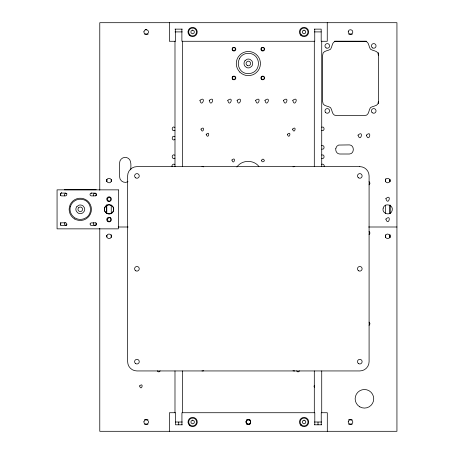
<?xml version="1.0" encoding="UTF-8"?>
<svg xmlns="http://www.w3.org/2000/svg" width="454" height="454" viewBox="0 0 454 454"><rect width="100%" height="100%" fill="white"/><g stroke="black" fill="none" stroke-linecap="round" stroke-linejoin="round"><path stroke-width="0.68" d="M378.369 101.634C378.568 106.463 373.109 105.657 370.441 107.638C368.461 110.305 369.267 115.764 364.437 115.566L336.579 115.566C331.749 115.764 332.555 110.305 330.574 107.638C327.907 105.657 322.448 106.463 322.652 101.634L322.652 55.201C322.448 50.371 327.907 51.183 330.574 49.197C332.555 46.529 331.749 41.076 336.579 41.274M324.133 166.646C324.763 165.188 323.072 163.576 321.648 164.28M64.826 222.761L64.593 223.056A1.413 1.413 0 0 0 64.593 224.497L65.132 225.025A1.504 1.504 0 0 0 66.607 225.025L66.914 224.792M95.766 195.861L95.998 195.561A1.413 1.413 0 0 0 95.998 194.125L95.459 193.597A1.504 1.504 0 0 0 93.984 193.597L93.445 194.125A1.413 1.413 0 0 0 93.445 195.561L93.683 195.861M93.683 222.761L93.445 223.056A1.413 1.413 0 0 0 93.445 224.497L93.984 225.025A1.504 1.504 0 0 0 95.459 225.025L95.998 224.497A1.413 1.413 0 0 0 95.998 223.056L95.766 222.761M236.88 167.021C241.84 159.774 253.582 159.473 258.905 166.459M314.452 385.281L314.009 386.252L314.389 387.251M61.619 192.524L60.717 193.444L60.717 195.561M369.079 184.852L370.01 183.24L369.079 181.634M369.079 234.627L370.01 233.016L369.079 231.409M369.079 325.353L370.01 323.742L369.079 322.136M174.983 130.275C171.351 132.585 171.169 125.202 174.909 127.33M174.983 139.565C171.351 141.869 171.169 134.486 174.909 136.614M174.983 158.134C171.351 160.444 171.169 153.06 174.909 155.189M127.971 181.668C124.47 183.83 119.493 180.959 119.612 176.839L119.612 162.912C119.55 159.382 123.238 156.551 126.626 157.532C132 159.008 130.826 165.738 130.758 169.875M321.648 127.131C324.848 125.826 324.99 131.711 321.727 130.565M321.648 145.706C324.848 144.4 324.99 150.285 321.727 149.139M321.648 154.99C324.848 153.685 324.99 159.57 321.727 158.423M174.955 29.124L182.258 29.124M314.378 29.124L321.182 29.124L321.182 41.274L327.249 41.274L327.249 22.7M145.286 29.55L146.704 29.55M145.286 29.72L146.704 29.72M174.989 31.905L182.292 31.905M314.423 31.905L321.228 31.905M144.576 34.175L148.123 34.175M348.734 34.175L352.281 34.175M64.309 189.761L96.282 189.761M91.498 193.109L95.136 193.103A1.39 1.39 0 0 1 96.526 194.499A1.39 1.39 0 0 1 95.136 195.89L91.339 195.89A1.39 1.39 0 0 1 90.028 194.42A1.39 1.39 0 0 1 91.498 193.109L91.135 193.103M118.216 227L128.147 227M368.574 227L396.938 227M144.434 419.746L147.981 419.746M246.516 419.746L250.058 419.746M348.593 419.746L352.139 419.746M175.488 422.016L182.292 422.016M314.423 422.016L321.597 422.016M144.434 424.201L147.981 424.201M246.516 424.201L250.058 424.201M348.593 424.201L352.139 424.201M182.304 424.802L175.499 424.802L175.499 412.726L169.433 412.726L169.433 431.3M314.423 424.802L321.602 424.802M364.437 41.274C369.267 41.076 368.461 46.529 370.441 49.197C373.109 51.183 378.568 50.371 378.369 55.201M174.909 164.479C173.485 163.332 171.306 165.091 172.117 166.726M66.914 193.824L66.607 193.597A1.504 1.504 0 0 0 65.132 193.597L64.593 194.125A1.413 1.413 0 0 0 64.593 195.561L64.826 195.861M247.254 65.501L246.414 64.667A2.366 2.366 0 0 1 246.391 62.346L247.209 61.489A2.219 2.219 0 0 1 249.473 61.466L250.307 62.306A2.366 2.366 0 0 1 250.336 64.621L249.513 65.478A2.219 2.219 0 0 1 247.254 65.501M390.094 179.557L390.094 181.685M390.094 205.083L390.094 213.596M390.094 234.866L390.094 237.703M389.844 179.557L389.844 181.685M389.844 205.083L389.844 213.596M389.844 234.866L389.844 237.703M385.384 178.848L385.384 181.685M385.384 205.083L385.384 213.596M385.384 234.866L385.384 237.703M378.369 52.619L378.369 103.677M327.3 431.3L327.3 412.726L321.233 412.726L321.233 424.802M321.727 41.127L321.727 166.669M321.727 370.946L321.727 412.794M318.016 422.118L318.016 424.802M314.747 29.124L314.747 41.274L181.884 41.274L181.884 29.124M314.798 424.802L314.798 412.726L181.935 412.726L181.935 424.802M314.299 41.127L314.299 166.669M314.299 370.946L314.299 412.794M182.423 41.127L182.423 166.669M182.423 370.946L182.423 412.794M178.717 422.118L178.717 424.802M175.454 29.124L175.454 41.274L169.382 41.274L169.382 22.7M174.989 41.127L174.989 166.669M174.989 370.946L174.989 412.794M111.253 179.421L111.253 181.549M111.253 204.947L111.253 213.459M111.253 234.735L111.253 237.567M106.792 179.421L106.792 181.549M106.792 204.947L106.792 213.459M106.792 235.444L106.792 236.863M106.622 179.421L106.622 181.549M106.622 204.947L106.622 213.459M106.622 235.444L106.622 236.863M99.778 190.237L99.778 22.7L396.938 22.7L396.938 431.3L99.778 431.3L99.778 228.351M60.717 222.358L60.717 225.178M203.75 370.759A9.284 9.284 0 0 1 201.934 370.941M292.983 166.817A9.284 9.284 0 0 1 294.799 166.641M294.799 370.941A9.284 9.284 0 0 1 292.983 370.759M201.934 166.641A9.284 9.284 0 0 1 203.75 166.817M299.385 370.833A1.39 1.39 0 0 1 296.695 370.833M160.092 370.833A1.39 1.39 0 0 1 157.402 370.833M246.068 421.624C245.461 424.547 250.262 425.364 250.648 422.402C251.261 419.479 246.46 418.667 246.068 421.624M90.045 223.975L90.834 225.479L95.136 225.61A1.39 1.39 0 0 0 96.526 224.214A1.39 1.39 0 0 0 95.136 222.823L90.942 222.908L90.045 223.975M206.167 134.384C208.329 140.343 210.639 129.884 206.167 134.384M335.846 148.282C335.205 150.79 336.851 153.951 339.643 154.008L349.461 154.008C354.597 153.866 354.597 145.053 349.461 144.905L338.627 145.059L336.862 146.239L335.846 148.282M385.412 179.971C384.532 182.826 389.237 184.074 389.895 181.163C390.775 178.314 386.07 177.06 385.412 179.971M106.821 179.966C105.941 182.82 110.645 184.08 111.304 181.169C112.189 178.32 107.484 177.06 106.821 179.966M104.579 208.153C102.814 213.857 112.223 216.376 113.545 210.56C115.31 204.856 105.901 202.336 104.579 208.153M107.269 198.659C109.8 206.729 113.494 192.939 107.269 198.659M107.269 219.089C109.8 227.159 113.494 213.369 107.269 219.089M106.821 235.683C105.941 238.537 110.645 239.797 111.304 236.886C112.189 234.037 107.484 232.777 106.821 235.683M143.963 31.383C143.084 34.237 147.788 35.497 148.452 32.586C149.332 29.737 144.627 28.477 143.963 31.383M139.565 385.934C141.466 391.989 144.236 381.644 139.565 385.934M143.963 421.414C143.084 424.263 147.788 425.523 148.452 422.617C149.332 419.763 144.627 418.503 143.963 421.414M200.98 129.118C202.876 135.173 205.651 124.827 200.98 129.118M231.903 160.046C233.799 166.096 236.574 155.75 231.903 160.046M261.618 160.205C261.141 163.395 266.26 161.278 263.661 159.36A1.39 1.39 0 0 0 262.27 159.36L261.618 160.205M287.342 134.322C289.243 140.371 292.013 130.031 287.342 134.322M292.546 129.118C294.442 135.173 297.211 124.827 292.546 129.118M348.263 31.383C347.384 34.237 352.088 35.497 352.752 32.586C353.632 29.737 348.927 28.477 348.263 31.383M358.002 135.15C360.533 143.22 364.227 129.43 358.002 135.15M366.361 135.15C368.886 143.22 372.586 129.43 366.361 135.15M348.263 421.414C347.384 424.263 352.088 425.523 352.752 422.617C353.632 419.763 348.927 418.503 348.263 421.414M383.17 208.153C381.405 213.857 390.815 216.376 392.137 210.56C393.902 204.856 384.493 202.336 383.17 208.153M385.86 198.659C388.391 206.729 392.086 192.939 385.86 198.659M385.86 219.089C388.391 227.159 392.086 213.369 385.86 219.089M385.412 235.683C384.532 238.537 389.231 239.797 389.895 236.886C390.775 234.037 386.076 232.777 385.412 235.683M70.336 206.678C68.843 211.939 72.345 217.704 77.6 219.038A10.538 10.538 0 0 0 85.431 218.051C93.274 214.112 91.532 201.394 82.991 199.584A10.538 10.538 0 0 0 75.16 200.572L73.02 202.166L71.374 204.249L70.336 206.678M199.942 100.306C201.599 108.597 206.74 95.278 199.942 100.306M209.232 100.306C210.889 108.597 216.03 95.278 209.232 100.306M227.8 100.306C229.457 108.597 234.599 95.278 227.8 100.306M237.09 100.306C238.747 108.597 243.889 95.278 237.09 100.306M255.659 100.306C257.316 108.597 262.457 95.278 255.659 100.306M264.949 100.306C266.606 108.597 271.747 95.278 264.949 100.306M283.523 100.306C285.174 108.597 290.322 95.278 283.523 100.306M292.807 100.306C294.464 108.597 299.606 95.278 292.807 100.306M239.65 58.299L238.639 60.785A10.538 10.538 0 0 0 239.621 68.622C243.56 76.465 256.277 74.723 258.088 66.182A10.538 10.538 0 0 0 257.106 58.345C253.661 51.631 243.123 51.603 239.65 58.299M245.069 60.626L244.456 61.596A4.517 4.517 0 0 0 244.297 64.979L244.814 66.006L246.516 67.481A4.228 4.228 0 0 0 249.819 67.646L251.658 66.341L252.265 65.37A4.517 4.517 0 0 0 252.43 61.994L251.913 60.967L250.205 59.485A4.228 4.228 0 0 0 246.902 59.321L245.069 60.626M76.925 206.519L76.295 207.467A4.228 4.228 0 0 0 76.136 210.769L77.435 212.603L78.406 213.215A4.517 4.517 0 0 0 81.788 213.374L82.815 212.858L84.296 211.155A4.228 4.228 0 0 0 84.461 207.853L83.156 206.014L82.185 205.407A4.517 4.517 0 0 0 78.803 205.248L76.925 206.519M232.879 48.016L232.647 48.323A1.504 1.504 0 0 0 232.647 49.792L233.174 50.332A1.413 1.413 0 0 0 234.616 50.332L235.144 49.792A1.504 1.504 0 0 0 235.144 48.323L234.616 47.778A1.413 1.413 0 0 0 233.174 47.778L232.879 48.016M232.879 76.868L232.647 77.174A1.504 1.504 0 0 0 232.647 78.65L233.174 79.189A1.413 1.413 0 0 0 234.616 79.189L235.144 78.65A1.504 1.504 0 0 0 235.144 77.174L234.616 76.635A1.413 1.413 0 0 0 233.174 76.635L232.879 76.868M261.81 48.016L261.583 48.323A1.504 1.504 0 0 0 261.583 49.792L262.111 50.332A1.413 1.413 0 0 0 263.547 50.332L264.075 49.792A1.504 1.504 0 0 0 264.075 48.323L263.547 47.778A1.413 1.413 0 0 0 262.111 47.778L261.81 48.016M261.81 76.868L261.583 77.174A1.504 1.504 0 0 0 261.583 78.65L262.111 79.189A1.413 1.413 0 0 0 263.547 79.189L264.075 78.65A1.504 1.504 0 0 0 264.075 77.174L263.547 76.635A1.413 1.413 0 0 0 262.111 76.635L261.81 76.868M78.638 207.728L78.275 208.199A2.219 2.219 0 0 0 78.304 210.463L79.161 211.28A2.366 2.366 0 0 0 81.476 211.258L82.316 210.418A2.219 2.219 0 0 0 82.293 208.159L81.431 207.336A2.366 2.366 0 0 0 79.115 207.364L78.638 207.728M192.598 30.129L190.992 31.059L190.992 32.915L192.598 33.846L194.21 32.915L194.21 31.059L192.598 30.129M304.038 30.129L302.426 31.059L302.426 32.915L304.038 33.846L305.644 32.915L305.644 31.059L304.038 30.129M192.649 420.154L191.038 421.085L191.038 422.941L192.649 423.871L194.255 422.941L194.255 421.085L192.649 420.154M304.084 420.154L302.478 421.085L302.478 422.941L304.084 423.871L305.695 422.941L305.695 421.085L304.084 420.154M366.457 41.263L334.558 41.263L366.457 41.274M359.801 166.641L136.932 166.641A9.284 9.284 0 0 0 127.642 175.925L127.642 361.651A9.284 9.284 0 0 0 136.932 370.941L359.801 370.941A9.284 9.284 0 0 0 369.091 361.651L369.091 175.925A9.284 9.284 0 0 0 359.801 166.641M118.352 189.857L57.062 189.857L57.062 228.856L118.352 228.856L118.352 189.857M65.416 193.103L61.613 193.109A1.39 1.39 0 0 0 60.314 194.59A1.39 1.39 0 0 0 61.795 195.89L65.416 195.89A1.39 1.39 0 0 0 66.812 194.499A1.39 1.39 0 0 0 65.416 193.103M65.416 222.823L61.738 222.823A1.39 1.39 0 0 0 60.308 224.174A1.39 1.39 0 0 0 61.665 225.604L65.416 225.61A1.39 1.39 0 0 0 66.812 224.214A1.39 1.39 0 0 0 65.416 222.823M135.723 363.637A2.321 2.321 0 0 0 139.253 361.707A2.321 2.321 0 0 0 135.814 359.613A2.321 2.321 0 0 0 135.723 363.637M135.593 177.82A2.321 2.321 0 0 0 139.242 176.135A2.321 2.321 0 0 0 135.956 173.82A2.321 2.321 0 0 0 135.593 177.82M358.643 270.8A2.321 2.321 0 0 0 362.122 268.791A2.321 2.321 0 0 0 358.643 266.776A2.321 2.321 0 0 0 358.643 270.8M135.769 270.8A2.321 2.321 0 0 0 139.253 268.791A2.321 2.321 0 0 0 135.769 266.776A2.321 2.321 0 0 0 135.769 270.8M358.643 363.665A2.321 2.321 0 0 0 362.122 361.651A2.321 2.321 0 0 0 358.643 359.642A2.321 2.321 0 0 0 358.643 363.665M358.433 177.798A2.321 2.321 0 0 0 362.11 176.175A2.321 2.321 0 0 0 358.864 173.803A2.321 2.321 0 0 0 358.433 177.798M301.246 34.776A3.944 3.944 0 0 0 307.846 33.006A3.944 3.944 0 0 0 303.017 28.176A3.944 3.944 0 0 0 301.246 34.776M189.806 34.776A3.944 3.944 0 0 0 196.412 33.006A3.944 3.944 0 0 0 191.577 28.176A3.944 3.944 0 0 0 189.806 34.776M301.291 424.802A3.944 3.944 0 0 0 307.897 423.037A3.944 3.944 0 0 0 303.062 418.202A3.944 3.944 0 0 0 301.291 424.802M189.857 424.802A3.944 3.944 0 0 0 196.463 423.037A3.944 3.944 0 0 0 191.628 418.202A3.944 3.944 0 0 0 189.857 424.802M300.803 425.296A4.642 4.642 0 0 0 308.567 423.213A4.642 4.642 0 0 0 302.88 417.527A4.642 4.642 0 0 0 300.803 425.296M189.891 425.75A4.642 4.642 0 0 0 197.263 422.532A4.642 4.642 0 0 0 190.788 417.759A4.642 4.642 0 0 0 189.891 425.75M247.203 424.025A2.321 2.321 0 0 0 250.687 422.016A2.321 2.321 0 0 0 247.203 420.001A2.321 2.321 0 0 0 247.203 424.025M300.752 35.27A4.642 4.642 0 0 0 308.521 33.187A4.642 4.642 0 0 0 302.835 27.501A4.642 4.642 0 0 0 300.752 35.27M189.318 35.27A4.642 4.642 0 0 0 197.081 33.187A4.642 4.642 0 0 0 191.395 27.501A4.642 4.642 0 0 0 189.318 35.27M74.706 219.004A11.146 11.146 0 0 0 91.419 209.356A11.146 11.146 0 0 0 74.706 199.703A11.146 11.146 0 0 0 74.706 219.004M107.904 201.15A2.321 2.321 0 0 0 111.383 199.141A2.321 2.321 0 0 0 107.904 197.132A2.321 2.321 0 0 0 107.904 201.15M105.782 212.637A4.642 4.642 0 0 0 113.545 210.56A4.642 4.642 0 0 0 107.859 204.873A4.642 4.642 0 0 0 105.782 212.637M107.904 221.58A2.321 2.321 0 0 0 111.383 219.571A2.321 2.321 0 0 0 107.904 217.562A2.321 2.321 0 0 0 107.904 221.58M372.081 112.564A2.321 2.321 0 0 0 375.969 111.519A2.321 2.321 0 0 0 373.126 108.676A2.321 2.321 0 0 0 372.081 112.564M239.82 72.095A12.071 12.071 0 0 0 260.017 66.687A12.071 12.071 0 0 0 245.234 51.898A12.071 12.071 0 0 0 239.82 72.095M233.038 50.774A1.856 1.856 0 0 0 235.825 49.168A1.856 1.856 0 0 0 233.038 47.556A1.856 1.856 0 0 0 233.038 50.774M372.564 47.925A2.321 2.321 0 0 0 376.048 45.916A2.321 2.321 0 0 0 372.564 43.907A2.321 2.321 0 0 0 372.564 47.925M261.442 79.268A1.856 1.856 0 0 0 264.546 78.434A1.856 1.856 0 0 0 262.27 76.158A1.856 1.856 0 0 0 261.442 79.268M326.131 47.925A2.321 2.321 0 0 0 329.615 45.916A2.321 2.321 0 0 0 326.131 43.907A2.321 2.321 0 0 0 326.131 47.925M261.822 50.774A1.856 1.856 0 0 0 264.608 49.168A1.856 1.856 0 0 0 261.822 47.556A1.856 1.856 0 0 0 261.822 50.774M232.652 79.268A1.856 1.856 0 0 0 235.757 78.434A1.856 1.856 0 0 0 233.487 76.158A1.856 1.856 0 0 0 232.652 79.268M325.649 112.564A2.321 2.321 0 0 0 329.536 111.519A2.321 2.321 0 0 0 326.693 108.676A2.321 2.321 0 0 0 325.649 112.564M359.795 406.841A9.284 9.284 0 0 0 373.727 398.799A9.284 9.284 0 0 0 359.795 390.758A9.284 9.284 0 0 0 359.795 406.841"/></g></svg>
